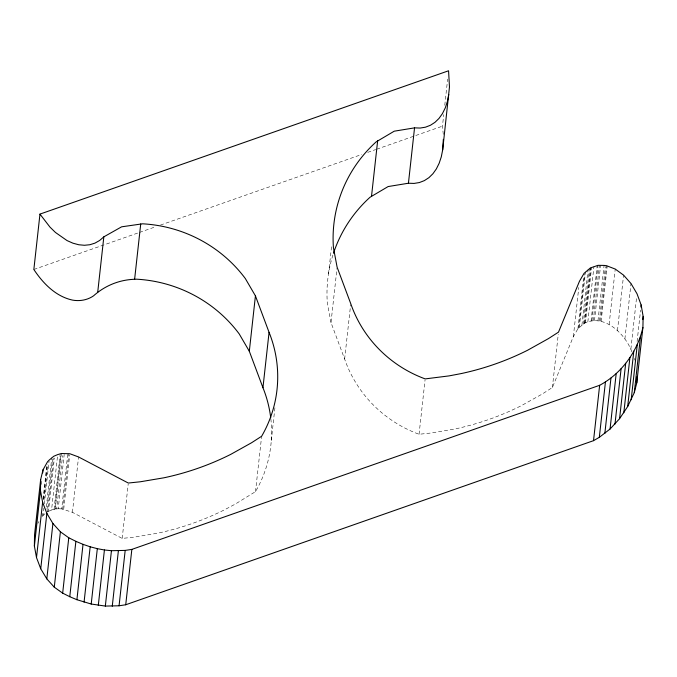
<?xml version="1.0" encoding="UTF-8"?>
<svg xmlns="http://www.w3.org/2000/svg" width="677" height="677" viewBox="0 0 677 677"><rect width="100%" height="100%" fill="white"/><g stroke="black" fill="none" stroke-linecap="round" stroke-linejoin="round"><path stroke-width="0.51" stroke-dasharray="3.38 2.54" d="M41.415 484.41L41.762 481.279M43.1 499.025L46.679 466.639M43.353 499.423L47.043 465.988M42.279 515.451L42.516 513.361M44.013 499.778L47.932 464.261M42.169 516.492L43.066 515.442L43.87 508.122M44.335 503.95L49.066 461.113M46.349 506.887L51.774 457.787M47.001 509.383L52.654 458.194M46.654 512.514L47.652 511.626L53.534 458.346M47.652 511.626L48.499 511.33L54.38 458.05M48.499 511.33L51.562 509.976L57.68 454.606M54.067 509.307L60.185 453.937M51.562 509.976L54.812 509.112L60.812 454.792M54.812 509.112L55.269 508.876L61.387 453.505M55.269 508.876L56.682 508.918L62.563 455.638M56.682 508.918L58.205 508.757L64.197 454.428M270.842 418.809A124.145 120.988 6.3 0 1 255.508 491.637L235.19 504.137L224.705 509.696A273.373 266.416 6.3 0 1 157.792 533.171L134.19 537.149L122.19 538.41L72.439 512.328L61.7 508.901L67.818 453.531M62.724 509.087L68.834 453.717M63.723 509.112L69.723 454.792M72.439 512.328L78.557 456.958M122.19 538.41L128.19 484.08M255.508 491.637L261.627 436.267M271.299 440.558L275.107 406.082M328.54 273.686L331.772 244.439M631.912 351.896C625.413 334.057 604.333 313.299 584.259 323.318L577.921 328.743L573.351 336.613L552.381 387.506L542.336 393.98L521.578 405.557A273.373 266.416 6.3 0 1 454.665 429.04L431.063 433.009L419.063 434.27A124.145 120.988 6.3 0 1 344.635 359.047L331.002 322.59L337.002 268.261M344.635 359.047L350.635 304.726M443.283 134.368L442.462 126.15L443.731 114.658M444.764 105.257L447.649 79.133M419.063 434.27L425.054 379.941M552.381 387.506L558.271 334.218M573.351 336.613L578.776 287.513M577.921 328.743L583.574 277.553M578.683 328.1L584.674 273.77M579.334 327.321L585.453 271.951M581.932 325.045L588.042 269.674M583.21 324.224L589.32 268.854M584.259 323.318L590.378 267.948M584.776 323.217L590.886 267.847M585.47 322.904L591.588 267.533M587.839 321.863L593.949 266.493M591.08 321L597.199 265.629M591.926 320.703L598.045 265.333M593.289 320.771L599.399 265.392M594.474 320.644L600.592 265.274M597.977 320.788L604.087 265.418M599.365 321.042L605.365 266.713M600.414 321.084L606.524 265.714M601.125 321.363L607.235 265.993M609.122 324.435L615.241 269.065M617.475 330.52L623.585 275.15M624.896 338.932L631.006 283.561M630.879 349.095L636.651 296.856M637.099 341.513L640.56 310.168M37.946 523.321L38.97 521.493M43.066 515.442L45.012 513.725M33.85 269.48L138.497 232.778M139.487 232.423L155.439 226.829M160.415 225.086L361.73 154.466M367.713 152.367L375.684 149.575M376.683 149.219L442.462 126.15M58.205 508.757L61.7 508.901M634.332 358.446L635.018 360.316M331.002 322.59L327.321 303.042A135.696 132.243 6.3 0 1 333.16 254.247"/><path stroke-width="1.02" d="M448.8 94.501L447.387 101.533L445.263 107.922L442.453 113.575L439.018 118.399L434.998 122.317L430.462 125.253L425.486 127.183L420.155 128.055L414.544 127.86L394.251 131.186L376.167 141.865A135.696 132.243 6.3 0 0 333.431 247.672L337.121 267.22L350.754 303.677A124.145 120.988 6.3 0 0 425.173 378.9L449.046 375.896L460.775 373.662A273.373 266.416 6.3 0 0 527.696 350.195L548.446 338.61L558.5 332.136L579.47 281.243L584.039 273.373L590.378 267.948L598.045 265.333L604.087 265.418L606.524 265.714L615.241 269.065L623.585 275.15L631.006 283.561L636.998 293.725L641.136 304.946L643.15 316.455L642.905 327.482L636.786 382.852L634.29 392.626L627.689 406.505L619.565 418.699L610.062 429.023L599.323 437.325L593.526 440.668L125.727 604.764L119.067 605.788L105.333 606.076L91.209 604.036L76.907 599.712L69.765 596.699L62.665 593.145L54.278 587.179L46.806 578.869L40.738 568.773L36.507 557.594L34.383 546.077L34.527 535.008L40.637 479.638L43.032 469.787L47.508 461.807L49.176 460.072L53.771 456.256L57.68 454.606L61.387 453.505L69.841 453.742L78.557 456.958L128.3 483.039L140.3 481.779L163.902 477.801A273.373 266.416 6.3 0 0 230.823 454.326L251.573 442.75L261.627 436.267A124.145 120.988 6.3 0 0 269.065 332.331L255.432 295.874L245.345 278.569A135.696 132.243 6.3 0 0 142.576 223.808L121.623 226.82L103.835 236.848L99.654 240.479L94.975 243.119L89.889 244.727L84.456 245.277L78.786 244.761L72.955 243.195L67.065 240.589L55.472 232.473L49.963 227.091L39.96 214.11L448.572 70.78L449.469 86.952L442.682 149.871L441.277 156.903L439.145 163.292L436.343 168.945L432.899 173.769L428.888 177.687L424.352 180.624L419.376 182.553L414.045 183.425L408.434 183.23L388.141 186.556L370.048 197.235A135.696 132.243 6.3 0 0 333.49 253.24M34.383 546.077L40.493 490.707L40.637 479.638M636.786 382.852L636.922 376.835M442.682 149.871L443.325 139.344M39.96 214.11L33.85 269.48C43.015 283.367 55.819 296.56 72.667 300.131C79.869 301.4 87.494 300.055 93.536 295.849C104.918 285.677 119.338 279.77 134.621 279.279L136.458 279.178A135.696 132.243 6.3 0 1 239.226 333.939L249.314 351.245L262.947 387.701A124.145 120.988 6.3 0 1 270.724 417.785M42.685 472.918L43.032 469.787M36.507 557.594L42.617 502.224L40.493 490.707M40.738 568.773L46.857 513.403L42.617 502.224M46.806 578.869L52.916 523.499L46.857 513.403M54.278 587.179L60.397 531.809L52.916 523.499M62.665 593.145L68.775 537.775L60.397 531.809M97.716 292.219L103.835 236.848M69.765 596.699L75.883 541.329L68.775 537.775M76.907 599.712L83.026 544.342L75.883 541.329M84.066 602.158L90.176 546.788L83.026 544.342M91.209 604.036L97.319 548.666L90.176 546.788M98.3 605.348L104.419 549.978L97.319 548.666M134.621 279.279L140.731 223.909M105.333 606.076L111.443 550.706L125.186 550.409L131.846 549.394L599.644 385.298C621.52 373.586 637.522 351.575 642.905 327.482M112.264 606.22L118.373 550.85M119.067 605.788L125.186 550.409M125.727 604.764L131.846 549.394M249.314 351.245L255.432 295.874M262.947 387.701L269.065 332.331M371.529 196.169L377.648 140.799M408.434 183.23L414.544 127.86M593.526 440.668L599.644 385.298M599.323 437.325L605.433 381.955M604.84 433.432L610.95 378.062M610.062 429.023L616.18 373.653M614.978 424.107L621.097 368.737M619.565 418.699L625.683 363.329M623.813 412.826L629.923 357.456M627.689 406.505L633.799 351.135M640.907 307.036L641.136 304.946M631.184 399.768L637.302 344.398M634.29 392.626L640.408 337.256M642.803 319.595L643.15 316.455M104.419 549.978L111.443 550.706"/></g></svg>
